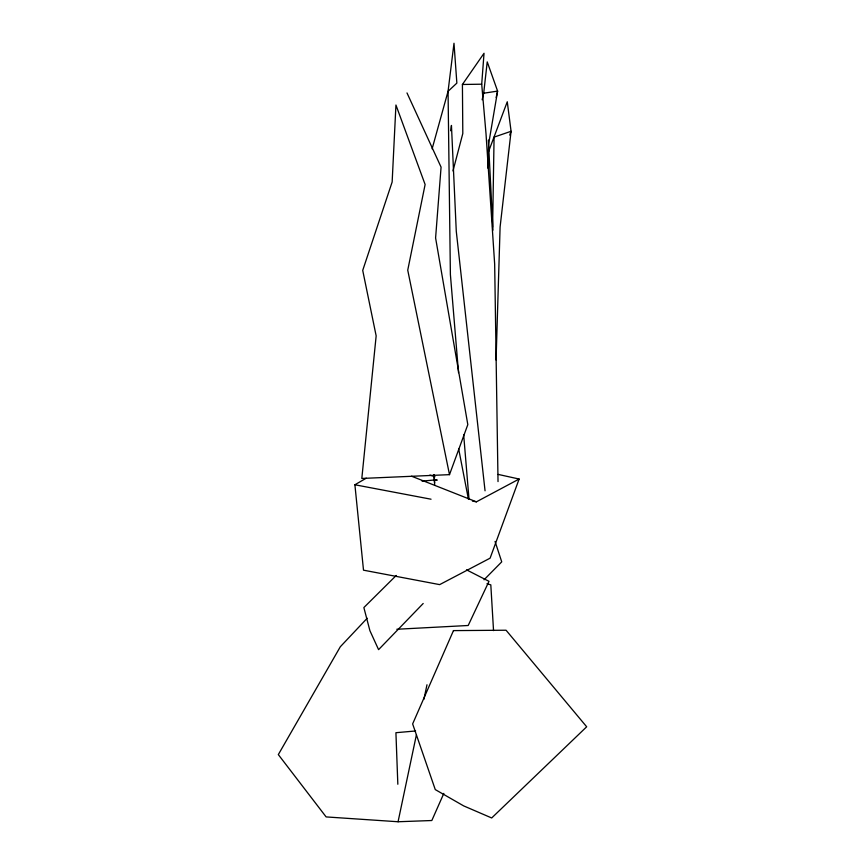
<?xml version="1.0" encoding="UTF-8"?>
<svg xmlns="http://www.w3.org/2000/svg" width="865" height="865" viewBox="0 0 865 865"><rect width="100%" height="100%" fill="white"/><g stroke="black" fill="none" stroke-linecap="round" stroke-linejoin="round"><path stroke-width="1.3" d="M496.067 360.002L500.1 227.008L511.074 131.285L507.268 101.767L488.325 152.218M487.676 168.015L488.671 143.774L497.602 91.106L487.233 61.891L483.686 93.215L482.14 99.789M498.024 481.589L494.661 264.041L486.011 133.707L481.708 84.197L484.032 53.273L462.418 84.478L462.807 133.513L452.979 170.935M492.607 227.16L494.077 137.124L511.074 131.285L509.712 135.091M450.6 130.756L451.454 125.436L456.277 231.29L485.049 490.801M367.203 618.237L340.323 646.75L278.325 754.594L326.127 816.917L398.062 821.75L416.411 734.818M423.926 699.255L426.986 684.766M496.153 97.507L497.602 91.106L483.686 93.215M432.132 148.812L448.059 91.322L453.995 43.25L456.861 83.105L448.059 91.322L450.384 274.475L458.526 372.685M449.497 474.647L407.739 270.161L425.115 184.504L395.943 105.022L392.148 181.996L362.716 270.399L376.156 335.869L361.819 478.453L449.497 474.647L467.814 424.629L435.592 237.94L441.074 167.14L406.993 92.933M498.218 474.42L519.13 479.037L490.109 558.163L439.658 584.621L363.505 570.176L354.899 484.768L366.241 478.204M443.832 793.4L431.83 820.517L398.062 821.75M423.19 603.489L378.578 649.647L369.906 630.672L363.862 607.565L396.246 575.452M484.043 579.788L501.732 561.861L495.05 541.436M472.431 501.105L476.41 501.83L519.13 479.037M422.034 481.135L435.3 479.891M415.6 730.968L395.921 732.709L397.835 784.252M396.83 629.255L468.192 625.492L488.995 581.323L466.505 569.84M462.418 84.478L481.708 84.197M437.085 479.859L434.425 479.491L436.901 480.389M354.899 484.768L431.051 499.213M486.973 583.702L490.812 584.87L493.537 630.617M429.862 475.112L435.019 476.734M411.578 476.215L476.41 501.83M458.677 448.913L468.43 499.235M463.651 434.576L469.003 499.148M434.025 474.82L434.652 482.897M433.927 474.571L434.684 485.146M488.379 140.065L492.964 230.144M453.465 630.607L412.637 723.918L435.268 789.594L463.683 805.899L491.688 817.966L586.675 726.784L506.068 630.228L453.465 630.607"/></g></svg>
